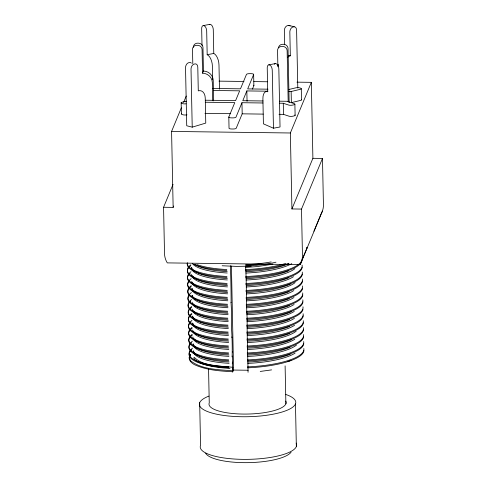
<?xml version="1.0" encoding="UTF-8"?>
<svg xmlns="http://www.w3.org/2000/svg" width="487" height="487" viewBox="0 0 487 487"><rect width="100%" height="100%" fill="white"/><g stroke="black" fill="none" stroke-linecap="round" stroke-linejoin="round"><path stroke-width="0.73" d="M245.588 266.456C246.739 283.763 246.02 301.24 247.171 318.553C246.964 336.499 247.792 354.378 248.06 372.275M230.375 265.689C230.832 277.931 231.124 290.167 231.106 302.476M231.422 266.048L233.571 370.053L232.64 372.178C232.518 366.784 232.695 361.366 232.238 356.015M232.129 356.886C232.348 347.578 232.202 338.313 231.556 329.09C231.794 320.111 231.623 311.12 231.002 302.257M232.275 363.832L232.494 362.097M232.634 369.049L232.853 367.314C219.941 365.816 204.096 366.875 194.112 357.251M306.554 248.486L307.23 247.378L300.083 264.63L167.278 262.889A19.291 18.396 22.5 0 1 164.521 253.593L163.565 207.273L173.147 207.395L171.576 131.429L181.347 107.84M183.648 102.294L186.229 96.049M212.709 100.766L212.332 82.577A9.643 9.198 22.5 0 0 202.562 73.184L203.45 71.041L202.963 47.416A4.34 4.139 22.5 0 0 198.562 43.191A8.017 7.646 22.5 0 0 196.492 43.306A4.34 4.139 22.5 0 0 193.382 47.294M163.565 207.273L173.049 184.378M173.147 207.395L173.719 206.007M262.998 102.988L241.96 102.714L242.185 113.83L236.219 128.233A2.892 0.804 -1.2 0 1 233.017 129A8.419 2.338 -1.2 0 1 230.844 128.945A2.892 0.804 -1.2 0 1 229.036 128.142L228.811 117.026L234.777 102.623L205.471 102.24M241.96 102.714L235.994 117.117A2.892 0.804 -1.2 0 1 233.541 117.866A8.419 2.338 -1.2 0 1 231.349 117.866A2.892 0.804 -1.2 0 1 228.811 117.026M267.868 91.203L246.842 90.923L242.788 100.706L263.065 100.973M212.691 88.457L240.493 88.823L246.459 74.42A2.892 0.804 -1.2 0 1 249.661 73.653A8.419 2.338 -1.2 0 1 251.834 73.707A2.892 0.804 -1.2 0 1 253.642 74.511L247.676 88.914L267.96 89.182M252.449 89.06L253.867 85.633L253.642 74.511M291.92 208.953L312.897 158.312L322.479 158.433L301.502 209.075L291.92 208.953L290.355 132.988L311.333 82.34L296.954 82.157M313.914 231.24L321.061 213.988A19.291 18.396 22.5 0 0 323.435 204.759L322.479 158.433M301.435 261.72L322.412 211.078M190.63 354.311L189.193 357.58L190.545 360.8C202.318 369.791 218.298 369.53 232.415 370.784M306.633 248.419L307.23 247.378M192.219 127.156L205.764 123.089L205.246 98.076A9.643 6.544 -75.7 0 0 198.282 90.844L197.795 67.224A4.34 2.946 -75.7 0 0 194.66 63.967A8.017 5.442 -75.7 0 0 193.199 64.552A4.34 2.946 -75.7 0 0 191.02 69.257L192.219 127.156L186.728 125.762L185.529 67.857A4.34 2.946 -75.7 0 1 188.493 62.774A8.017 5.442 -75.7 0 1 189.96 62.476A4.34 2.946 -75.7 0 1 191.348 63.146M186.418 101.199L182.235 102.197A2.892 0.804 -1.2 0 0 181.377 103.165A8.419 2.338 -1.2 0 0 182.662 103.634A2.892 0.804 -1.2 0 0 186.077 103.804M288.998 89.456L295.725 87.849A2.892 0.804 -1.2 0 1 299.243 87.77A8.419 2.338 -1.2 0 1 300.686 88.202A2.892 0.804 -1.2 0 1 300.211 89.34L291.147 91.507L288.888 91.477M272.903 264.155L257.824 266.511L245.606 267.418M202.014 45.431L201.673 28.885A4.34 2.149 79.3 0 1 203.262 25.592L209.848 24.35M203.262 25.592A8.017 3.975 79.3 0 1 204.345 25.921A4.34 2.149 79.3 0 1 206.695 31.077L207.182 54.702L213.769 53.46A9.643 4.779 79.3 0 1 218.98 64.911L219.485 89.17M274.425 64.229A4.34 2.149 79.3 0 1 275.995 63.706A8.017 3.975 79.3 0 1 277.085 64.321A4.34 2.149 79.3 0 1 278.844 69.081L280.037 126.979L273.457 128.221L263.412 123.844L262.895 98.831A9.643 4.779 79.3 0 1 267.722 91.757L267.235 68.131A4.34 2.149 79.3 0 1 268.83 64.832L275.417 63.596M260.247 371.441L271.612 369.883M251.182 266.152L236.493 266.395L222.169 265.768M219.034 81.134L243.999 81.463M253.83 81.591L267.448 81.767M213.379 90.485L239.659 90.832L235.605 100.614L205.569 100.219M279.587 101.186L287.093 101.284L294.282 103.664A2.892 0.804 -1.2 0 1 294.337 104.644A8.419 2.338 -1.2 0 1 292.675 105.076A2.892 0.804 -1.2 0 1 288.608 105.022L283.282 103.256L279.526 103.207M204.948 113.343L230.497 113.678M242.185 113.83L263.23 114.11M279.008 114.317L283.513 114.372L288.84 116.137A2.892 0.804 -1.2 0 0 292.255 116.308A8.419 2.338 -1.2 0 0 294.038 115.918A2.892 0.804 -1.2 0 0 294.897 114.956M171.576 131.429L290.355 132.988M233.571 370.053L248.163 370.242M232.439 371.739C219.521 370.997 206.153 370.138 194.27 364.562A57.423 15.931 -1.2 0 1 190.685 354.493M284.627 44.792L284.341 30.766A4.34 2.94 -75.7 0 1 287.293 25.683A8.017 5.436 -75.7 0 1 288.761 25.385L294.264 26.779M288.261 55.262L290.325 55.786L289.838 32.166A4.34 2.94 -75.7 0 1 292.011 27.461A8.017 5.436 -75.7 0 1 293.472 26.876A4.34 2.94 -75.7 0 1 296.601 30.127L297.794 88.031M231.721 336.998L231.922 337.436M232.372 351.693L232.536 352.046M311.333 82.34L312.897 158.312M301.289 88.78L301.52 99.896M301.502 209.075L302.457 255.401A19.291 18.396 22.5 0 1 300.083 264.63M294.885 104.242L295.116 115.364M291.147 91.507L291.372 102.623L300.442 100.456A2.892 0.804 -1.2 0 0 301.301 99.494M295.469 403.973L296.346 446.585M289.138 102.672L288.024 48.53A4.34 4.139 22.5 0 0 284.743 44.463A8.017 7.646 22.5 0 0 282.667 44.293A4.34 4.139 22.5 0 0 278.57 47.33M288.188 101.807L287.135 50.672A4.34 4.139 22.5 0 0 282.74 46.448A8.017 7.646 22.5 0 0 280.664 46.563A4.34 4.139 22.5 0 0 277.553 50.551L277.888 66.792M283.282 103.256L283.513 114.372M285.108 365.877L285.887 403.845M273.457 128.221L272.257 70.323A4.34 2.149 79.3 0 0 269.914 65.167A8.017 3.975 79.3 0 0 268.83 64.832M246.842 90.923L247.055 101.302M213.769 53.46L213.282 29.835A4.34 2.149 79.3 0 0 211.522 25.081A8.017 3.975 79.3 0 0 210.433 24.466A4.34 2.149 79.3 0 0 209.313 24.527M213.641 100.894L213.221 80.428A9.643 9.198 22.5 0 0 203.45 71.041M212.679 79.795L212.399 66.153A9.643 4.779 79.3 0 0 207.182 54.702M202.562 73.184L202.075 49.558A4.34 4.139 22.5 0 0 197.679 45.334A8.017 7.646 22.5 0 0 195.604 45.449A4.34 4.139 22.5 0 0 192.493 49.437L192.791 63.724M208.552 368.671L209.258 402.84A38.576 10.702 -1.2 0 0 248.175 414.035A38.576 10.702 -1.2 0 0 285.735 401.057M199.682 402.719L200.559 445.331A48.225 13.38 -1.2 0 0 249.204 459.326A48.225 13.38 -1.2 0 0 296.151 443.097M181.158 102.757L181.389 113.873M303.925 350.524A57.448 15.456 -2.3 0 1 247.512 367.837M228.872 367.77A57.448 15.456 -2.3 0 1 191.805 349.733M303.821 348.491A57.448 15.456 -2.3 0 1 247.493 366.875M228.847 366.814A57.448 15.456 -2.3 0 1 192.56 348.138M295.104 353.099A53.284 14.293 -2.3 0 1 247.81 363.387M229.097 363.32A53.284 14.293 -2.3 0 1 193.223 350.847M290.355 354.183A53.284 14.293 -2.3 0 1 247.786 362.011M229.067 361.951A53.284 14.293 -2.3 0 1 193.382 351.03M303.778 343.572A57.448 15.456 -2.3 0 1 247.372 360.885M228.726 360.824A57.448 15.456 -2.3 0 1 191.665 342.787M303.681 341.545A57.448 15.456 -2.3 0 1 247.353 359.93M228.707 359.863A57.448 15.456 -2.3 0 1 192.414 341.186M296.449 345.094A53.284 14.293 -2.3 0 1 247.67 356.435M228.951 356.368A53.284 14.293 -2.3 0 1 193.077 343.895M290.209 347.231A53.284 14.293 -2.3 0 1 247.639 355.066M228.927 354.999A53.284 14.293 -2.3 0 1 193.242 344.078M303.638 336.627A57.448 15.456 -2.3 0 1 247.226 353.939M228.58 353.879A57.448 15.456 -2.3 0 1 192.292 335.196M303.535 334.593A57.448 15.456 -2.3 0 1 247.207 352.978M228.561 352.917A57.448 15.456 -2.3 0 1 192.274 334.24M294.818 339.208A53.284 14.293 -2.3 0 1 247.524 349.489M228.811 349.423A53.284 14.293 -2.3 0 1 192.937 336.949M291.768 339.512A53.284 14.293 -2.3 0 1 247.499 348.12M228.78 348.053A53.284 14.293 -2.3 0 1 193.601 338.185M303.492 329.681A57.448 15.456 -2.3 0 1 247.086 346.994M228.44 346.927A57.448 15.456 -2.3 0 1 189.595 330.892M190.094 330.216A57.448 15.456 -2.3 0 1 192.146 328.25M303.395 327.648A57.448 15.456 -2.3 0 1 247.061 346.032M228.421 345.971A57.448 15.456 -2.3 0 1 192.128 327.288M296.163 331.203A53.284 14.293 -2.3 0 1 247.384 342.538M228.665 342.477A53.284 14.293 -2.3 0 1 192.791 330.003M289.923 333.333A53.284 14.293 -2.3 0 1 247.353 341.168M228.64 341.107A53.284 14.293 -2.3 0 1 193.455 331.239M303.346 322.729A57.448 15.456 -2.3 0 1 246.939 340.042M228.293 339.981A57.448 15.456 -2.3 0 1 191.233 321.944M303.249 320.702A57.448 15.456 -2.3 0 1 246.921 339.086M228.275 339.019A57.448 15.456 -2.3 0 1 191.988 320.343M294.532 325.31A53.284 14.293 -2.3 0 1 247.238 335.592M228.525 335.525A53.284 14.293 -2.3 0 1 192.651 323.051M289.783 326.387A53.284 14.293 -2.3 0 1 247.207 334.222M228.494 334.155A53.284 14.293 -2.3 0 1 192.809 323.234M303.206 315.783A57.448 15.456 -2.3 0 1 302.299 318.34M301.855 318.955A57.448 15.456 -2.3 0 1 246.799 333.096M228.153 333.029A57.448 15.456 -2.3 0 1 191.86 314.352M303.103 313.75A57.448 15.456 -2.3 0 1 246.775 332.134M228.135 332.073A57.448 15.456 -2.3 0 1 191.841 313.397M294.385 318.358A53.284 14.293 -2.3 0 1 247.098 328.646M228.379 328.579A53.284 14.293 -2.3 0 1 192.505 316.106M289.637 319.442A53.284 14.293 -2.3 0 1 247.067 327.27M228.354 327.209A53.284 14.293 -2.3 0 1 192.663 316.288M302.981 309.482A57.448 15.456 -2.3 0 1 246.653 326.144M228.007 326.083A57.448 15.456 -2.3 0 1 189.163 310.049M189.662 309.367A57.448 15.456 -2.3 0 1 191.72 307.407M302.963 306.804A57.448 15.456 -2.3 0 1 246.635 325.188M227.989 325.121A57.448 15.456 -2.3 0 1 191.695 306.445M294.245 311.412A53.284 14.293 -2.3 0 1 246.952 321.694M228.239 321.627A53.284 14.293 -2.3 0 1 192.359 309.154M291.189 311.717A53.284 14.293 -2.3 0 1 246.921 320.324M228.208 320.257A53.284 14.293 -2.3 0 1 193.029 310.396M302.92 301.885A57.448 15.456 -2.3 0 1 246.507 319.198M227.867 319.137A57.448 15.456 -2.3 0 1 190.801 301.094M302.817 299.852A57.448 15.456 -2.3 0 1 246.489 318.236M227.843 318.175A57.448 15.456 -2.3 0 1 191.555 299.499M294.099 304.466A53.284 14.293 -2.3 0 1 246.806 314.748M228.093 314.681A53.284 14.293 -2.3 0 1 192.219 302.208M289.351 305.544A53.284 14.293 -2.3 0 1 246.781 313.378M228.062 313.311A53.284 14.293 -2.3 0 1 192.882 303.444M302.774 294.939A57.448 15.456 -2.3 0 1 246.367 312.252M227.721 312.185A57.448 15.456 -2.3 0 1 188.877 296.151M302.677 292.906A57.448 15.456 -2.3 0 1 246.349 311.29M227.703 311.23A57.448 15.456 -2.3 0 1 191.409 292.547M293.959 297.514A53.284 14.293 -2.3 0 1 246.666 307.796M227.946 307.735A53.284 14.293 -2.3 0 1 192.073 295.262M289.205 298.592A53.284 14.293 -2.3 0 1 246.635 306.426M227.922 306.366A53.284 14.293 -2.3 0 1 192.237 295.445M302.549 288.633A57.448 15.456 -2.3 0 1 246.221 305.3M227.581 305.239A57.448 15.456 -2.3 0 1 191.288 286.563M302.53 285.96A57.448 15.456 -2.3 0 1 246.203 304.345M227.557 304.278A57.448 15.456 -2.3 0 1 191.269 285.601M293.813 290.569A53.284 14.293 -2.3 0 1 246.519 300.85M227.806 300.783A53.284 14.293 -2.3 0 1 191.933 288.31M289.065 291.646A53.284 14.293 -2.3 0 1 246.495 299.481M227.776 299.414A53.284 14.293 -2.3 0 1 192.091 288.493M302.488 281.042A57.448 15.456 -2.3 0 1 246.081 298.354M227.435 298.294A57.448 15.456 -2.3 0 1 188.591 282.253M302.39 279.008A57.448 15.456 -2.3 0 1 246.063 297.393M227.417 297.332A57.448 15.456 -2.3 0 1 191.123 278.655M295.159 282.563A53.284 14.293 -2.3 0 1 246.379 293.905M227.66 293.838A53.284 14.293 -2.3 0 1 191.787 281.364M290.617 283.921A53.284 14.293 -2.3 0 1 246.349 292.535M227.636 292.468A53.284 14.293 -2.3 0 1 192.45 282.6M302.348 274.09A57.448 15.456 -2.3 0 1 245.935 291.403M227.289 291.342A57.448 15.456 -2.3 0 1 190.228 273.304M302.244 272.063A57.448 15.456 -2.3 0 1 245.917 290.447M227.271 290.38A57.448 15.456 -2.3 0 1 190.983 271.703M293.527 276.671A53.284 14.293 -2.3 0 1 246.233 286.953M227.52 286.886A53.284 14.293 -2.3 0 1 191.647 274.412M288.779 277.748A53.284 14.293 -2.3 0 1 246.209 285.583M227.49 285.516A53.284 14.293 -2.3 0 1 192.31 275.654M302.202 267.144A57.448 15.456 -2.3 0 1 245.795 284.457M227.149 284.396A57.448 15.456 -2.3 0 1 190.855 265.719M302.098 265.111A57.448 15.456 -2.3 0 1 245.771 283.495M227.131 283.434A57.448 15.456 -2.3 0 1 190.837 264.758M294.872 268.666A53.284 14.293 -2.3 0 1 246.093 280.007M227.374 279.94A53.284 14.293 -2.3 0 1 191.501 267.466M288.633 270.802A53.284 14.293 -2.3 0 1 246.063 278.637M227.35 278.57A53.284 14.293 -2.3 0 1 191.665 267.649M301.794 261.489A57.448 15.456 -2.3 0 1 245.649 277.511M227.003 277.444A57.448 15.456 -2.3 0 1 187.489 262.779M301.77 260.527A57.448 15.456 -2.3 0 1 245.631 276.549M226.985 276.488A57.448 15.456 -2.3 0 1 187.233 263.224M291.798 263.631A53.284 14.293 -2.3 0 1 245.947 273.055M227.234 272.994A53.284 14.293 -2.3 0 1 192.298 263.491M288.493 263.851A53.284 14.293 -2.3 0 1 245.917 271.685M227.204 271.624A53.284 14.293 -2.3 0 1 194.69 264.35M289.053 263.254A57.448 15.456 -2.3 0 1 245.509 270.559M226.863 270.498A57.448 15.456 -2.3 0 1 193.692 264.191M285.778 263.406A57.448 15.456 -2.3 0 1 245.485 269.603M226.839 269.536A57.448 15.456 -2.3 0 1 196.748 264.514M275.989 262.189A53.284 14.293 -2.3 0 1 245.801 266.109M271.174 261.921A53.284 13.898 -2 0 1 245.758 264.618M259.608 264.106A57.448 16.126 -2.4 0 1 256.826 264.404M255.425 264.544A57.448 16.126 -2.4 0 1 245.503 265.22M291.001 360.319A53.284 14.324 -2.4 0 1 287.963 361.555M229.998 368.379A53.284 14.324 -2.4 0 1 193.723 357.915M186.953 114.804A2.892 0.804 -1.2 0 1 182.893 114.749A8.419 2.338 -1.2 0 1 181.602 114.281A2.892 0.804 -1.2 0 1 181.572 113.666M253.648 85.225A2.892 0.804 -1.2 0 1 253.867 85.633M291.056 452.204A43.404 12.041 -1.2 0 1 247.335 462.656A43.404 12.041 -1.2 0 1 205.617 453.166M285.364 394.312A48.225 13.38 -1.2 0 1 280.695 412.434A48.225 13.38 -1.2 0 1 215.558 413.956A48.225 13.38 -1.2 0 1 208.868 396.101M278.254 65.69A9.643 6.538 -75.7 0 1 278.302 64.29M287.866 57.174A9.643 6.538 -75.7 0 1 290.325 55.786M288.761 25.385A4.34 2.94 -75.7 0 1 290.149 26.054"/></g></svg>
